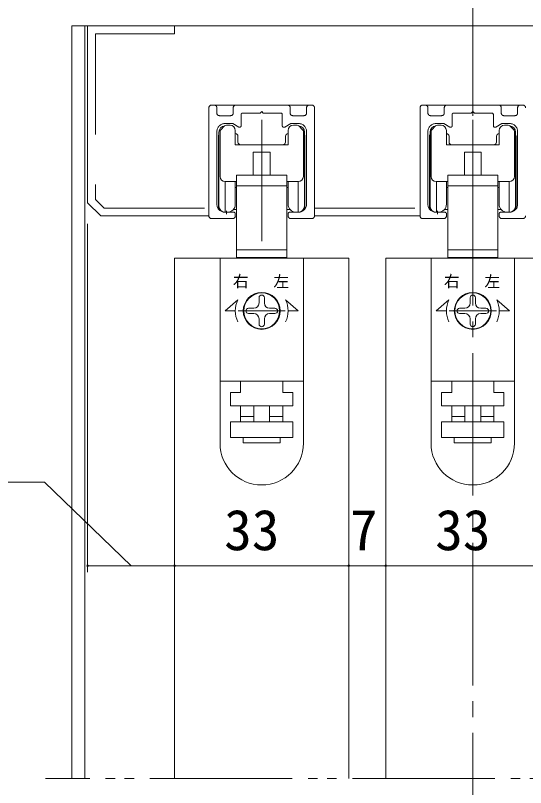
# Model space of a CAD drawing. Units: millimetres on the paper, enlarged 10 times, with parts at other scales. Extents: x -2000 to 2000, y -1385 to 1385.
# Drawn here: x -1097.6 to -775.3, y 586.3 to 1074.2 of the extents above; entities that cross this region are included whole.
import ezdxf
from ezdxf.enums import TextEntityAlignment as Align

# ---------------------------------------------------------------- set-up
doc = ezdxf.new("R2010")
doc.units = ezdxf.units.MM
doc.header["$LTSCALE"] = 10
for name, pattern in [('CHAIN2', [12, 9, -1, 1, -1]), ('DOUBLE_CHAIN2', [12.8, 9, -1, 0.6, -0.6, 0.6, -1]), ('USER2', [9.525, 6.35, -3.175]), ('USER3', [31.75, 15.875, -3.175, 3.175, -3.175, 3.175, -3.175]), ('USER4', [50.8, 31.75, -6.35, 6.35, -6.35])]:
    doc.linetypes.add(name, pattern=pattern)
doc.layers.add('2-0_18', color=7, linetype='Continuous', lineweight=18)
doc.styles.add('ＭＳ ゴシック', font='')
doc.styles.get('ＭＳ ゴシック').set_extended_font_data('MS Gothic')

msp = doc.modelspace()

# ---------------------------------------------------------------- linework, layer by layer
at = {"layer": '2-0_18', "color": 4, "linetype": 'CHAIN2', "lineweight": 9}
msp.add_line((-808.67, 1100.84), (-808.67, 50.35), dxfattribs=at)
at = {"layer": '2-0_18', "lineweight": 20}
for p, q in [((-1062, 1067.5), (-1052, 1067.5)), ((-1062, 1067.5), (-1062, 592.02)), ((-1053.67, 1067.5), (-1053.67, 592.02)), ((-975.33, 947.51), (-975.33, 1015.84)), ((-973.67, 1017.51), (-912, 1017.51)), ((-908.67, 1015.84), (-908.67, 947.51)), ((-842, 947.51), (-842, 1015.84)), ((-840.33, 1017.51), (-778.67, 1017.51)), ((-968.33, 1000.81), (-968.33, 972.5)), ((-965.49, 1004.35), (-967.85, 1001.99)), ((-964.31, 1004.84), (-962, 1004.84)), ((-958.67, 992.5), (-958.67, 1001.5)), ((-925.33, 1001.5), (-925.33, 992.5)), ((-922, 1004.84), (-919.69, 1004.84)), ((-918.51, 1004.35), (-916.16, 1001.99)), ((-915.67, 1000.81), (-915.67, 972.5)), ((-835, 1000.81), (-835, 972.5)), ((-832.16, 1004.35), (-834.51, 1001.99)), ((-830.98, 1004.84), (-828.67, 1004.84)), ((-825.33, 992.5), (-825.33, 1001.5)), ((-792, 1001.5), (-792, 992.5)), ((-788.67, 1004.84), (-786.36, 1004.84)), ((-785.18, 1004.35), (-782.82, 1001.99)), ((-782.33, 1000.81), (-782.33, 972.5)), ((-969.33, 997.84), (-969.33, 953.17)), ((-957, 997.84), (-957, 994.17)), ((-927, 997.84), (-927, 994.17)), ((-914.67, 997.84), (-914.67, 953.17)), ((-836, 997.84), (-836, 953.17)), ((-823.67, 997.84), (-823.67, 994.17)), ((-793.67, 997.84), (-793.67, 994.17)), ((-781.34, 997.84), (-781.34, 953.17)), ((-925.33, 992.5), (-958.67, 992.5)), ((-792, 992.5), (-825.33, 992.5)), ((-947.33, 987.84), (-947.33, 973.18)), ((-936.67, 987.84), (-947.33, 987.84)), ((-936.67, 973.18), (-936.67, 987.84)), ((-814, 987.84), (-814, 973.18)), ((-803.33, 987.84), (-814, 987.84)), ((-803.33, 973.18), (-803.33, 987.84)), ((-926.14, 966.5), (-926.14, 973.18)), ((-792.81, 966.5), (-792.81, 973.18)), ((-958.67, 969.17), (-965, 969.17)), ((-957.86, 966.5), (-926.14, 966.5)), ((-957.86, 966.5), (-957.86, 926.17)), ((-926.14, 926.17), (-926.14, 966.5)), ((-925.33, 969.17), (-919, 969.17)), ((-825.33, 969.17), (-831.67, 969.17)), ((-824.53, 966.5), (-792.81, 966.5)), ((-824.53, 966.5), (-824.53, 926.17)), ((-792.81, 926.17), (-792.81, 966.5)), ((-792, 969.17), (-785.67, 969.17)), ((-959.94, 951.5), (-957.86, 951.5)), ((-926.14, 951.5), (-924.06, 951.5)), ((-826.61, 951.5), (-824.53, 951.5)), ((-792.81, 951.5), (-790.73, 951.5)), ((-1043.67, 947.5), (-975.33, 947.5)), ((-908.67, 947.5), (-842, 947.5)), ((-926.14, 921.17), (-926.14, 926.17)), ((-792.81, 921.17), (-792.81, 926.17)), ((-997, 920.84), (-997, 592.02)), ((-887, 920.84), (-997, 920.84)), ((-957.86, 921.17), (-926.14, 921.17)), ((-955.31, 921.17), (-955.31, 920.84)), ((-928.64, 920.84), (-928.64, 921.17)), ((-887, 920.84), (-887, 592.02)), ((-863.67, 920.84), (-863.67, 592.02)), ((-753.67, 920.84), (-863.67, 920.84)), ((-824.53, 921.17), (-792.81, 921.17)), ((-821.98, 921.17), (-821.98, 920.84)), ((-795.31, 920.84), (-795.31, 921.17)), ((-997, 846.75), (-997, 722.34)), ((-968.33, 803.84), (-968.33, 843.17)), ((-915.67, 803.84), (-915.67, 843.17)), ((-835, 803.84), (-835, 843.17)), ((-782.33, 803.84), (-782.33, 843.17))]:
    msp.add_line(p, q, dxfattribs=at)
at = {"layer": '2-0_18', "color": 6, "linetype": 'USER3'}
for p, q in [((-973.67, 1017.51), (-972, 1017.51)), ((-970.33, 1015.84), (-970.33, 1012.51)), ((-960, 1012.51), (-960, 1015.84)), ((-924, 1015.84), (-924, 1012.51)), ((-913.67, 1012.51), (-913.67, 1015.84)), ((-912, 1017.51), (-910.33, 1017.51)), ((-840.33, 1017.51), (-838.67, 1017.51)), ((-837, 1015.84), (-837, 1012.51)), ((-826.67, 1012.51), (-826.67, 1015.84)), ((-790.67, 1015.84), (-790.67, 1012.51)), ((-780.33, 1012.51), (-780.33, 1015.84)), ((-778.67, 1017.51), (-777, 1017.51)), ((-968.67, 1010.84), (-961.67, 1010.84)), ((-955, 1004.49), (-955, 1011.51)), ((-929, 1011.51), (-929, 1004.49)), ((-922.33, 1010.84), (-915.33, 1010.84)), ((-835.33, 1010.84), (-828.33, 1010.84)), ((-821.67, 1004.49), (-821.67, 1011.51)), ((-795.67, 1011.51), (-795.67, 1004.49)), ((-789, 1010.84), (-782, 1010.84)), ((-970.33, 1000.84), (-970.33, 954.84)), ((-913.67, 954.84), (-913.67, 1000.84)), ((-837, 1000.84), (-837, 954.84)), ((-780.33, 954.84), (-780.33, 1000.84)), ((-965.33, 949.84), (-959.67, 949.84)), ((-958.67, 948.84), (-958.67, 947.51)), ((-925.33, 947.51), (-925.33, 948.84)), ((-924.33, 949.84), (-918.67, 949.84)), ((-832, 949.84), (-826.33, 949.84)), ((-825.33, 948.84), (-825.33, 947.51)), ((-792, 947.51), (-792, 948.84)), ((-791, 949.84), (-785.33, 949.84)), ((-960.33, 945.84), (-973.67, 945.84)), ((-910.33, 945.84), (-923.67, 945.84)), ((-827, 945.84), (-840.33, 945.84)), ((-777, 945.84), (-790.33, 945.84))]:
    msp.add_line(p, q, dxfattribs=at)
at = {"layer": '2-0_18', "color": 3, "linetype": 'USER4'}
for p, q in [((-942, 1008.24), (-942, 931.57)), ((-808.67, 1008.24), (-808.67, 931.57))]:
    msp.add_line(p, q, dxfattribs=at)
at = {"layer": '2-0_18'}
for p, q in [((-969, 953.84), (-969, 1000.51)), ((-915, 953.84), (-915, 1000.51)), ((-835.67, 953.84), (-835.67, 1000.51)), ((-781.67, 953.84), (-781.67, 1000.51)), ((-965.02, 949.84), (-965, 969.17)), ((-958.67, 954.84), (-958.67, 969.17)), ((-925.33, 954.84), (-925.33, 969.17)), ((-918.98, 949.84), (-919, 969.17)), ((-831.68, 949.84), (-831.67, 969.17)), ((-825.33, 954.84), (-825.33, 969.17)), ((-792, 954.84), (-792, 969.17)), ((-785.65, 949.84), (-785.67, 969.17)), ((-958.67, 965.51), (-957.86, 965.51)), ((-925.33, 965.51), (-926.14, 965.51)), ((-825.33, 965.51), (-824.53, 965.51)), ((-792, 965.51), (-792.81, 965.51)), ((-965, 949.84), (-963.67, 949.84)), ((-919, 949.84), (-920.33, 949.84)), ((-831.67, 949.84), (-830.33, 949.84)), ((-785.67, 949.84), (-787, 949.84)), ((-968.33, 920.84), (-968.33, 843.17)), ((-915.67, 920.84), (-968.33, 920.84)), ((-915.67, 920.84), (-915.67, 843.17)), ((-835, 920.84), (-835, 843.17)), ((-782.33, 920.84), (-835, 920.84)), ((-782.33, 920.84), (-782.33, 843.17)), ((-965.1, 887.5), (-957.13, 894.5)), ((-943.67, 895.84), (-943.67, 892.5)), ((-940.33, 892.5), (-940.33, 895.84)), ((-918.9, 887.5), (-926.88, 894.5)), ((-831.76, 887.5), (-823.79, 894.5)), ((-810.33, 895.84), (-810.33, 892.5)), ((-807, 892.5), (-807, 895.84)), ((-785.57, 887.5), (-793.54, 894.5)), ((-947, 889.17), (-950.33, 889.17)), ((-933.67, 889.17), (-937, 889.17)), ((-813.67, 889.17), (-817, 889.17)), ((-800.33, 889.17), (-803.67, 889.17)), ((-965.1, 887.5), (-958.67, 887.5)), ((-956.89, 887.5), (-927.11, 887.5)), ((-950.33, 885.84), (-947, 885.84)), ((-937, 885.84), (-933.67, 885.84)), ((-918.9, 887.5), (-925.33, 887.5)), ((-831.76, 887.5), (-825.33, 887.5)), ((-823.56, 887.5), (-793.78, 887.5)), ((-817, 885.84), (-813.67, 885.84)), ((-803.67, 885.84), (-800.33, 885.84)), ((-785.57, 887.5), (-792, 887.5)), ((-943.67, 882.5), (-943.67, 879.17)), ((-940.33, 879.17), (-940.33, 882.5)), ((-810.33, 882.5), (-810.33, 879.17)), ((-807, 879.17), (-807, 882.5)), ((-915.67, 843.17), (-968.33, 843.17)), ((-955.33, 835.84), (-955.33, 843.17)), ((-928.67, 843.17), (-928.67, 835.84)), ((-782.33, 843.17), (-835, 843.17)), ((-822, 835.84), (-822, 843.17)), ((-795.33, 843.17), (-795.33, 835.84)), ((-955.33, 835.84), (-961.67, 835.84)), ((-961.67, 835.84), (-961.67, 834.17)), ((-922.33, 835.84), (-928.67, 835.84)), ((-922.33, 834.17), (-922.33, 835.84)), ((-822, 835.84), (-828.33, 835.84)), ((-828.33, 835.84), (-828.33, 834.17)), ((-789, 835.84), (-795.33, 835.84)), ((-789, 834.17), (-789, 835.84)), ((-922.33, 834.17), (-922.33, 827.5)), ((-789, 834.17), (-789, 827.5)), ((-955.33, 820.84), (-955.33, 827.5)), ((-947, 827.5), (-947, 817.5)), ((-937, 827.5), (-937, 817.5)), ((-928.67, 827.5), (-928.67, 820.84)), ((-822, 820.84), (-822, 827.5)), ((-813.67, 827.5), (-813.67, 817.5)), ((-803.67, 827.5), (-803.67, 817.5)), ((-795.33, 827.5), (-795.33, 820.84)), ((-955.33, 820.84), (-947, 820.84)), ((-955.33, 817.5), (-955.33, 820.84)), ((-822, 820.84), (-813.67, 820.84)), ((-822, 817.5), (-822, 820.84)), ((-961.67, 807.5), (-961.67, 817.5)), ((-961.67, 817.5), (-922.33, 817.5)), ((-828.33, 807.5), (-828.33, 817.5)), ((-828.33, 817.5), (-789, 817.5)), ((-953.67, 807.5), (-953.67, 804.17)), ((-820.33, 807.5), (-820.33, 804.17))]:
    msp.add_line(p, q, dxfattribs=at)
at = {"layer": '2-0_18', "linetype": 'USER2', "lineweight": 20}
for p, q in [((-1041.6, 952.5), (-975.33, 952.5)), ((-908.67, 952.5), (-842, 952.5))]:
    msp.add_line(p, q, dxfattribs=at)
at = {"layer": '2-0_18', "color": 2}
for p, q in [((-964.35, 950.64), (-964.35, 948.7)), ((-831.01, 950.64), (-831.01, 948.7))]:
    msp.add_line(p, q, dxfattribs=at)
at = {"layer": '2-0_18', "color": 4, "lineweight": 9}
for p, q in [((-1052, 942.5), (-1052, 722.34)), ((-997, 808.06), (-997, 722.34)), ((-887, 808.06), (-887, 722.34)), ((-887, 808.06), (-887, 722.34)), ((-863.67, 808.06), (-863.67, 722.34)), ((-863.67, 808.06), (-863.67, 722.34)), ((-1079.31, 779.33), (-1167.03, 779.33)), ((-1024.5, 726.5), (-1079.31, 779.33)), ((-997, 726.5), (-1052, 726.5)), ((-997, 726.5), (-887, 726.5)), ((-887, 726.5), (-863.67, 726.5)), ((-863.67, 726.5), (-753.67, 726.5))]:
    msp.add_line(p, q, dxfattribs=at)
at = {"layer": '2-0_18', "linetype": 'DOUBLE_CHAIN2', "lineweight": 20}
msp.add_line((-538.67, 592.02), (-1078.67, 592.02), dxfattribs=at)
at = {"layer": '2-0_18', "lineweight": 20}
for points in [[(-565.33, 955.84), (-565.33, 1067.5), (-1052, 1067.5), (-1052, 955.84), (-1043.67, 947.5)], [(-957.86, 966.5), (-957.86, 973.18), (-926.14, 973.18)], [(-824.53, 966.5), (-824.53, 973.18), (-792.81, 973.18)], [(-957.86, 921.17), (-957.86, 926.17), (-926.14, 926.17)], [(-824.53, 921.17), (-824.53, 926.17), (-792.81, 926.17)]]:
    msp.add_lwpolyline(points, dxfattribs=at)
at = {"layer": '2-0_18', "linetype": 'USER2', "lineweight": 20}
msp.add_lwpolyline([(-997, 1067.5), (-997, 1062.5), (-1047, 1062.5), (-1047, 957.91), (-1041.6, 952.5)], dxfattribs=at)
at = {"layer": '2-0_18', "color": 6, "linetype": 'USER3'}
for points in [[(-958.33, 1017.51), (-942, 1017.51), (-925.67, 1017.51)], [(-825, 1017.51), (-808.67, 1017.51), (-792.33, 1017.51)], [(-954, 1012.51), (-943, 1012.51), (-942, 1013.51), (-941, 1012.51), (-930, 1012.51)], [(-820.67, 1012.51), (-809.67, 1012.51), (-808.67, 1013.51), (-807.67, 1012.51), (-796.67, 1012.51)], [(-956.5, 1003.63), (-960.33, 1005.84), (-965.33, 1005.84)], [(-918.67, 1005.84), (-923.67, 1005.84), (-927.5, 1003.63)], [(-823.17, 1003.63), (-827, 1005.84), (-832, 1005.84)], [(-785.33, 1005.84), (-790.33, 1005.84), (-794.17, 1003.63)]]:
    msp.add_lwpolyline(points, dxfattribs=at)
at = {"layer": '2-0_18'}
for points in [[(-922.33, 827.5), (-961.67, 827.5), (-961.67, 834.17)], [(-789, 827.5), (-828.33, 827.5), (-828.33, 834.17)], [(-937, 820.84), (-928.67, 820.84), (-928.67, 817.5)], [(-803.67, 820.84), (-795.33, 820.84), (-795.33, 817.5)], [(-922.33, 817.5), (-922.33, 807.5), (-961.67, 807.5)], [(-789, 817.5), (-789, 807.5), (-828.33, 807.5)], [(-930.33, 807.5), (-930.33, 804.17), (-953.67, 804.17)], [(-797, 807.5), (-797, 804.17), (-820.33, 804.17)]]:
    msp.add_lwpolyline(points, dxfattribs=at)
for centre, radius in [((-942, 887.5), 11.67), ((-942, 887.5), 11.33), ((-808.67, 887.5), 11.67), ((-808.67, 887.5), 11.33)]:
    msp.add_circle(centre, radius, dxfattribs=at)
at = {"layer": '2-0_18', "color": 6, "linetype": 'USER3'}
for centre, radius, start, end in [((-973.67, 1015.84), 1.67, 90, 180), ((-972, 1015.84), 1.67, 360, 90), ((-958.33, 1015.84), 1.67, 90, 180), ((-925.67, 1015.84), 1.67, 360, 90), ((-912, 1015.84), 1.67, 90, 180), ((-910.33, 1015.84), 1.67, 360, 90), ((-840.33, 1015.84), 1.67, 90, 180), ((-838.67, 1015.84), 1.67, 360, 90), ((-825, 1015.84), 1.67, 90, 180), ((-792.33, 1015.84), 1.67, 360, 90), ((-778.67, 1015.84), 1.67, 90, 180), ((-777, 1015.84), 1.67, 360, 90), ((-968.67, 1012.51), 1.67, 180, 270), ((-961.67, 1012.51), 1.67, 270, 0), ((-954, 1011.51), 1, 90, 180), ((-930, 1011.51), 1, 0, 90), ((-922.33, 1012.51), 1.67, 180, 270), ((-915.33, 1012.51), 1.67, 270, 0), ((-835.33, 1012.51), 1.67, 180, 270), ((-828.33, 1012.51), 1.67, 270, 0), ((-820.67, 1011.51), 1, 90, 180), ((-796.67, 1011.51), 1, 0, 90), ((-789, 1012.51), 1.67, 180, 270), ((-782, 1012.51), 1.67, 270, 0), ((-965.33, 1000.84), 5, 90, 180), ((-918.67, 1000.84), 5, 0, 90), ((-832, 1000.84), 5, 90, 180), ((-785.33, 1000.84), 5, 0, 90), ((-956, 1004.49), 1, 240, 0), ((-928, 1004.49), 1, 180, 300), ((-822.67, 1004.49), 1, 240, 0), ((-794.67, 1004.49), 1, 180, 300), ((-965.33, 954.84), 5, 180, 270), ((-918.67, 954.84), 5, 270, 0), ((-832, 954.84), 5, 180, 270), ((-785.33, 954.84), 5, 270, 0), ((-973.67, 947.51), 1.67, 180, 270), ((-960.33, 947.51), 1.67, 270, 0), ((-959.67, 948.84), 1, 360, 90), ((-923.67, 947.51), 1.67, 180, 270), ((-924.33, 948.84), 1, 90, 180), ((-910.33, 947.51), 1.67, 270, 0), ((-840.33, 947.51), 1.67, 180, 270), ((-827, 947.51), 1.67, 270, 0), ((-826.33, 948.84), 1, 360, 90), ((-791, 948.84), 1, 90, 180), ((-790.33, 947.51), 1.67, 180, 270), ((-777, 947.51), 1.67, 270, 0)]:
    msp.add_arc(centre, radius, start, end, dxfattribs=at)
at = {"layer": '2-0_18'}
for centre, radius, start, end in [((-965, 1000.51), 4, 94.6484, 180), ((-919, 1000.51), 4, 0, 85.3516), ((-831.67, 1000.51), 4, 94.6484, 180), ((-785.67, 1000.51), 4, 0, 85.3516), ((-965, 953.84), 4, 180, 270), ((-963.67, 954.84), 5, 270, 0), ((-920.33, 954.84), 5, 180, 270), ((-919, 953.84), 4, 270, 0), ((-831.67, 953.84), 4, 180, 270), ((-830.33, 954.84), 5, 270, 0), ((-787, 954.84), 5, 180, 270), ((-785.67, 953.84), 4, 270, 0), ((-942, 887.5), 16.67, 155.1654, 204.8346), ((-942, 895.84), 1.67, 90, 180), ((-942, 895.84), 1.67, 0, 90), ((-942, 887.5), 16.67, 335.1654, 24.8346), ((-808.67, 887.5), 16.67, 155.1654, 204.8346), ((-808.67, 895.84), 1.67, 90, 180), ((-808.67, 895.84), 1.67, 0, 90), ((-808.67, 887.5), 16.67, 335.1654, 24.8346), ((-950.33, 887.5), 1.67, 90, 180), ((-947, 892.5), 3.33, 270, 0), ((-937, 892.5), 3.33, 180, 270), ((-933.67, 887.5), 1.67, 0, 90), ((-817, 887.5), 1.67, 90, 180), ((-813.67, 892.5), 3.33, 270, 0), ((-803.67, 892.5), 3.33, 180, 270), ((-800.33, 887.5), 1.67, 0, 90), ((-950.33, 887.5), 1.67, 180, 270), ((-947, 882.5), 3.33, 0, 90), ((-937, 882.5), 3.33, 90, 180), ((-933.67, 887.5), 1.67, 270, 0), ((-817, 887.5), 1.67, 180, 270), ((-813.67, 882.5), 3.33, 0, 90), ((-803.67, 882.5), 3.33, 90, 180), ((-800.33, 887.5), 1.67, 270, 0), ((-942, 879.17), 1.67, 180, 270), ((-942, 879.17), 1.67, 270, 0), ((-808.67, 879.17), 1.67, 180, 270), ((-808.67, 879.17), 1.67, 270, 0)]:
    msp.add_arc(centre, radius, start, end, dxfattribs=at)
at = {"layer": '2-0_18', "lineweight": 20}
for centre, radius, start, end in [((-966.67, 1000.81), 1.67, 135, 180), ((-964.31, 1003.17), 1.67, 90, 135), ((-962, 1001.5), 3.33, 360, 90), ((-922, 1001.5), 3.33, 90, 180), ((-919.69, 1003.17), 1.67, 45, 90), ((-917.33, 1000.81), 1.67, 0, 45), ((-833.33, 1000.81), 1.67, 135, 180), ((-830.98, 1003.17), 1.67, 90, 135), ((-828.67, 1001.5), 3.33, 360, 90), ((-788.67, 1001.5), 3.33, 90, 180), ((-786.36, 1003.17), 1.67, 45, 90), ((-784, 1000.81), 1.67, 0, 45), ((-967.67, 997.84), 1.67, 143.1095, 180), ((-958.67, 997.84), 1.67, 360, 90), ((-925.33, 997.84), 1.67, 90, 180), ((-916.34, 997.84), 1.67, 0, 36.788), ((-834.33, 997.84), 1.67, 143.1095, 180), ((-825.34, 997.84), 1.67, 360, 90), ((-792, 997.84), 1.67, 90, 180), ((-783, 997.84), 1.67, 0, 36.788), ((-955.34, 994.17), 1.67, 180, 270), ((-928.67, 994.17), 1.67, 270, 0), ((-822, 994.17), 1.67, 180, 270), ((-795.33, 994.17), 1.67, 270, 0), ((-965, 972.5), 3.33, 180, 270), ((-919, 972.5), 3.33, 270, 360), ((-831.67, 972.5), 3.33, 180, 270), ((-785.67, 972.5), 3.33, 270, 360), ((-958.67, 965.84), 3.33, 75.9504, 90), ((-925.33, 965.84), 3.33, 90, 104.0179), ((-825.33, 965.84), 3.33, 75.9504, 90), ((-792, 965.84), 3.33, 90, 104.0179), ((-967.67, 953.17), 1.67, 180, 245.9018), ((-916.34, 953.17), 1.67, 294.1934, 360), ((-834.33, 953.17), 1.67, 180, 245.9018), ((-783, 953.17), 1.67, 294.1934, 360), ((-942, 803.84), 26.33, 180, 0), ((-808.67, 803.84), 26.33, 180, 0)]:
    msp.add_arc(centre, radius, start, end, dxfattribs=at)
at = {"layer": '2-0_18', "color": 4, "lineweight": 9}
for centre, start, end in [((-1052, 726.5), 0, 180), ((-997, 726.5), 0, 180), ((-997, 726.5), 0, 180), ((-887, 726.5), 0, 180), ((-887, 726.5), 0, 180), ((-863.67, 726.5), 0, 180), ((-863.67, 726.5), 0, 180), ((-1052, 726.5), 180, 0), ((-997, 726.5), 180, 0), ((-997, 726.5), 180, 0), ((-887, 726.5), 180, 0), ((-887, 726.5), 180, 0), ((-863.67, 726.5), 180, 0), ((-863.67, 726.5), 180, 0)]:
    msp.add_arc(centre, 0.521, start, end, dxfattribs=at)

# ---------------------------------------------------------------- texts
at = {"layer": '2-0_18', "style": 'ＭＳ ゴシック'}
for s, height, p in [('右', 7.33, (-960.24, 900.37)), ('左', 7.33, (-934.64, 900.17)), ('右', 7.33, (-826.9, 900.37)), ('左', 7.33, (-801.31, 900.17)), ('33', 25.66, (-965.72, 728.59)), ('7', 25.66, (-886.31, 728.59)), ('33', 25.66, (-832.39, 728.59))]:
    msp.add_text(s, height=height, dxfattribs=at).set_placement(p, align=Align.BOTTOM_LEFT)

doc.saveas('drawing.dxf')
